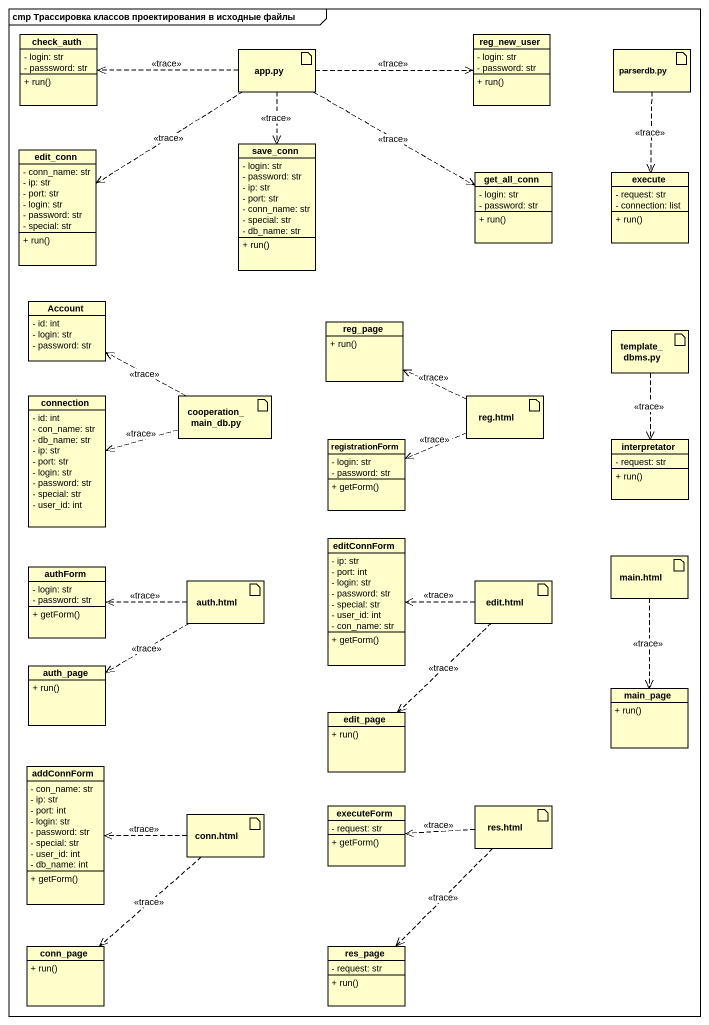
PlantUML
@startuml
mainframe cmp Трассировка классов проектирования в исходные файлы
allowmixing
hide circle
hide empty members
skinparam classAttributeIconSize 0
class check_auth {
  - login: str
  - passsword: str
  + run()
}
artifact "app.py" as app_py
class reg_new_user {
  - login: str
  - password: str
  + run()
}
artifact "parserdb.py" as parserdb_py
class save_conn {
  - login: str
  - password: str
  - ip: str
  - port: str
  - conn_name: str
  - special: str
  - db_name: str
  + run()
}
class edit_conn {
  - conn_name: str
  - ip: str
  - port: str
  - login: str
  - password: str
  - special: str
  + run()
}
class get_all_conn {
  - login: str
  - password: str
  + run()
}
class execute {
  - request: str
  - connection: list
  + run()
}
class Account {
  - id: int
  - login: str
  - password: str
}
class reg_page {
  + run()
}
artifact "template_dbms.py" as template_dbms_py
class connection {
  - id: int
  - con_name: str
  - db_name: str
  - ip: str
  - port: str
  - login: str
  - password: str
  - special: str
  - user_id: int
}
artifact "cooperation_main_db.py" as cooperation_main_db_py
artifact "reg.html" as reg_html
class registrationForm {
  - login: str
  - password: str
  + getForm()
}
class interpretator {
  - request: str
  + run()
}
class authForm {
  - login: str
  - password: str
  + getForm()
}
class editConnForm {
  - ip: str
  - port: int
  - login: str
  - password: str
  - special: str
  - user_id: int
  - con_name: str
  + getForm()
}
artifact "main.html" as main_html
artifact "auth.html" as auth_html
artifact "edit.html" as edit_html
class auth_page {
  + run()
}
class main_page {
  + run()
}
class edit_page {
  + run()
}
class addConnForm {
  - con_name: str
  - ip: str
  - port: int
  - login: str
  - password: str
  - special: str
  - user_id: int
  - db_name: int
  + getForm()
}
class executeForm {
  - request: str
  + getForm()
}
artifact "res.html" as res_html
artifact "conn.html" as conn_html
class conn_page {
  + run()
}
class res_page {
  - request: str
  + run()
}
app_py .left.> check_auth : <<trace>>
app_py .right.> reg_new_user : <<trace>>
app_py ..> save_conn : <<trace>>
app_py ..> edit_conn : <<trace>>
app_py .right.> get_all_conn : <<trace>>
parserdb_py ..> execute : <<trace>>
template_dbms_py ..> interpretator : <<trace>>
cooperation_main_db_py .left.> Account : <<trace>>
cooperation_main_db_py .left.> connection : <<trace>>
reg_html .left.> reg_page : <<trace>>
reg_html .left.> registrationForm : <<trace>>
main_html ..> main_page : <<trace>>
auth_html .left.> authForm : <<trace>>
auth_html .left.> auth_page : <<trace>>
edit_html .left.> editConnForm : <<trace>>
edit_html ..> edit_page : <<trace>>
res_html .left.> executeForm : <<trace>>
res_html ..> res_page : <<trace>>
conn_html .left.> addConnForm : <<trace>>
conn_html ..> conn_page : <<trace>>
@enduml
